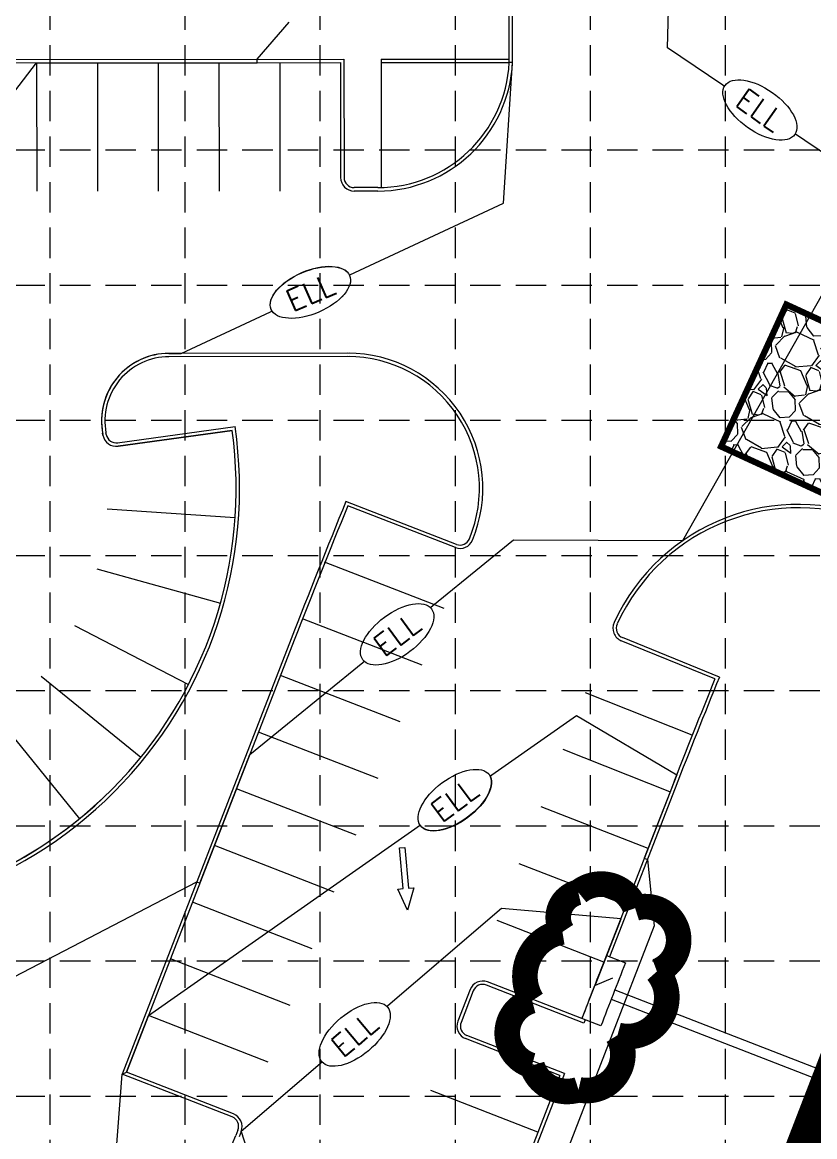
# Model space of a CAD drawing. Header units: feet. Extents: x -4510 to -3228, y -2167 to -1365.
# Drawn here: x -3833.3 to -3716, y -1911.6 to -1746.7 of the extents above; entities that cross this region are included whole.
import ezdxf
from ezdxf.enums import TextEntityAlignment as Align

# ---------------------------------------------------------------- set-up
doc = ezdxf.new("R2010")
doc.units = ezdxf.units.FT
doc.header["$LTSCALE"] = 40
doc.header["$MEASUREMENT"] = 0
doc.linetypes.add('HIDDEN', pattern=[0.375, 0.25, -0.125])
for name, color, linetype in [('GRID', 254, 'HIDDEN'), ('LEGEND', 7, 'CONTINUOUS'), ('P-PVMT', 3, 'CONTINUOUS'), ('P-STORM', 3, 'CONTINUOUS'), ('P-STRIPE', 1, 'CONTINUOUS'), ('PC', 43, 'CONTINUOUS'), ('SILT FENCE', 200, 'CONTINUOUS')]:
    doc.layers.add(name, color=color, linetype=linetype)
doc.styles.add('L80', font='simplex', dxfattribs={"height": 3.2})

msp = doc.modelspace()

# ---------------------------------------------------------------- hatches: boundary and pattern name
at = {"layer": 'LEGEND'}
h = msp.add_hatch(dxfattribs=at)
h.set_pattern_fill('GRAVEL', color=4, scale=9.241737, angle=-67.5513, style=0)
h.set_pattern_definition([(160.4615327, (-17807.3476, -1760.9416), (-105.10486831, 36.57011797), [1.2433463, -123.09151]), (117.4184327, (-17808.51933, -1760.5258), (50.889562869, -98.967976062), [2.1336214, -211.2284505]), (64.9591327, (-17809.50183, -1758.63185), (-58.665464964, -124.233282449), [1.504444, -148.940131]), (199.7224327, (-17813.0135, -1756.18296), (174.357264806, 62.038989674), [1.9429643, -192.3534316]), (225.2824327, (-17814.8425, -1756.83864), (84.851797294, 85.055356945), [1.9052303, -188.61806]), (289.7224327, (-17816.18304, -1758.19246), (-62.038989674, 174.357264806), [1.9429643, -192.3534316]), (330.1429327, (-17815.52736, -1760.02145), (-131.291311838, 75.74828052), [2.569471, -254.377419]), (4.7040327, (-17813.29893, -1761.30063), (212.614218183, 17.848408753), [2.425845, -240.1587474]), (53.8783327, (-17810.88126, -1761.1017), (82.806149216, 114.208594887), [1.9495444, -193.0051127]), (107.6851327, (-17809.732, -1759.5269), (30.2778649, -97.484538458), [2.225706, -109.0595495]), (154.8461327, (-17810.40813, -1757.4064), (-136.303720702, 63.677843375), [2.8783205, -284.953946]), (71.262833, (-17809.6052, -1764.67425), (26.54531541, 80.96401623), [0.982406, -97.2586]), (103.9179327, (-17809.2896, -1763.7439), (28.794339474, -118.096417693), [1.869021, -185.0335414]), (157.448733, (-17809.739, -1761.93), (-8.5414155, -3.5290195), [1.306976, -11.762809]), (135.647333, (-17808.9612, -1760.9084), (34.72792804, -35.64902076), [0.703832, -69.67914]), (224.250133, (-17809.4645, -1760.4163), (22.09522297, 19.12846822), [0.995363, -48.7729165]), (323.412533, (-17810.1775, -1761.1109), (27.66989516, -18.56617629), [1.616648, -52.271478]), (94.013833, (-17808.8794, -1762.0745), (-1.483361, -20.61184225), [1.1689966, -28.0559454]), (308.8382327, (-17811.51134, -1755.4623), (60.914367943, -74.82711836), [1.637636, -162.126362]), (2.7949327, (-17810.48434, -1756.7379), (-108.071616853, -4.653598673), [1.373886, -136.014416]), (225.647333, (-17807.1711, -1761.3687), (35.64902076, 34.72792804), [1.407655, -68.975317]), (276.0592327, (-17808.1552, -1762.37524), (-9.66601509, 96.00117716), [1.637636, -162.126362]), (271.892733, (-17816.807, -1757.6503), (-0.56230679, 49.76510287), [1.579228, -77.382211]), (227.2238327, (-17816.75486, -1759.2287), (76.310506793, 81.526211987), [1.3232134, -130.9983244]), (359.250133, (-17815.6773, -1764.9831), (49.76510362, 0.56225381), [1.407655, -68.975317]), (309.8027327, (-17814.2697, -1765.00155), (-80.042850646, 96.92233082), [1.5492016, -153.370546]), (1.892733, (-17817.4065, -1760.7978), (-49.76510287, -0.56230679), [0.789614, -78.171825]), (33.758633, (-17815.889, -1764.4706), (30.636648, 22.65746883), [0.471236, -46.652557]), (98.412533, (-17815.4972, -1764.2088), (2.04566075, -29.15325488), [1.9052303, -36.199422]), (118.4577327, (-17815.77594, -1762.32404), (43.831589948, -81.885110887), [1.765634, -174.797504]), (236.138833, (-17810.9462, -1761.4285), (13.55379893, 15.5994595), [1.332862, -31.988693]), (285.6059327, (-17811.68887, -1762.5353), (42.910416041, -152.2620788265), [2.327014, -230.373984]), (353.394133, (-17811.06285, -1764.7765), (-73.90596717, 9.462521837), [0.951492, -94.1980137]), (22.44873, (-17810.118, -1764.886), (5.0123945, 12.070431), [0.554504, -8.687233]), (52.7051327, (-17815.5903, -1762.04734), (-45.673855805, -58.868745217), [1.283899, -127.1064163]), (340.4615327, (-17814.81234, -1761.02596), (105.10486831, -36.57011797), [2.4866927, -121.8481636]), (292.44873, (-17812.469, -1761.858), (12.070431, -5.0123945), [2.4028517, -6.8388855]), (257.7535327, (-17811.5513, -1764.0784), (24.499800327, 110.11723896), [1.461248, -144.6634434]), (186.503333, (-17811.8612, -1765.5064), (-37.69467066, -5.574662), [1.3456154, -65.9352474]), (140.0947327, (-17813.1982, -1765.6588), (-152.465529209, 126.996598275), [2.1908924, -216.898709]), (107.8748327, (-17814.87886, -1764.25328), (-37.335872364, 114.567372475), [2.3178184, -229.463775])])
edge = h.paths.add_edge_path()
edge.add_line((-3678.91, -1839.22), (-3664.43, -1807.73))
edge.add_arc((-3669.68, -1805.32), 5.78, 245.3418, 335.3027, ccw=False)
edge.add_line((-3672.09, -1810.57), (-3720.19, -1788.45))
edge.add_line((-3720.19, -1788.45), (-3729.85, -1809.46))
edge.add_line((-3729.85, -1809.46), (-3681.75, -1831.56))
edge.add_arc((-3684.16, -1836.81), 5.78, -24.6973, 65.3418, ccw=False)

# ---------------------------------------------------------------- linework, layer by layer
at = {"layer": 'GRID', "color": 253, "linetype": 'HIDDEN', "ltscale": 0.45}
for p, q in [((-3829.24, -1385.57), (-3829.24, -2085.65)), ((-3809.24, -1385.57), (-3809.24, -2085.65)), ((-3749.24, -1385.57), (-3749.24, -2085.65)), ((-4489.24, -1765.57), (-3249.24, -1765.57)), ((-4489.24, -1805.57), (-3249.24, -1805.57)), ((-4489.24, -1825.57), (-3249.24, -1825.57)), ((-4489.24, -1845.57), (-3249.24, -1845.57)), ((-4489.24, -1885.57), (-3249.24, -1885.57)), ((-4489.24, -1905.57), (-3249.24, -1905.57))]:
    msp.add_line(p, q, dxfattribs=at)
at = {"layer": 'LEGEND', "color": 4, "const_width": 0.924}
msp.add_lwpolyline([(-3678.91, -1839.22), (-3664.43, -1807.73, -0.414014), (-3672.09, -1810.57), (-3720.19, -1788.45), (-3729.85, -1809.46), (-3681.75, -1831.56, -0.414413)], format="xyb", close=True, dxfattribs=at)
at = {"layer": 'LEGEND', "color": 170, "ltscale": 100, "const_width": 3.79}
msp.add_lwpolyline([(-3757.83, -1891.46, 0.520567), (-3757.83, -1891.46, 0.765195), (-3757.86, -1901.07, 0.417879), (-3750.96, -1904.63, 0.6649), (-3745.19, -1896.57, 0.744833), (-3739.35, -1887.13, 0.975642), (-3742.58, -1877.77, 0.520567), (-3751, -1875.42, 0.520567), (-3753.34, -1881.28, 0.540264), (-3757.83, -1891.46)], format="xyb", close=True, dxfattribs=at)
at = {"layer": 'P-PVMT', "color": 7, "ltscale": 0.25}
for p, q in [((-3761.22, -1752.63), (-3761.21, -1738.63)), ((-3760.72, -1752.63, 528), (-3760.71, -1738.63)), ((-3769.02, -1823.95), (-3785.39, -1817.59)), ((-3769.2, -1824.42), (-3785.11, -1818.23))]:
    msp.add_line(p, q, dxfattribs=at)
at = {"layer": 'P-PVMT', "color": 7}
for p, q in [((-3880.2, -1752.22), (-3785.7, -1752.15)), ((-3849.2, -1752.69), (-3786.2, -1752.65)), ((-3786.2, -1752.65), (-3786.18, -1769.65)), ((-3785.7, -1752.15), (-3785.68, -1769.65)), ((-3780.2, -1752.14), (-3761.22, -1752.13)), ((-3780.2, -1752.14), (-3780.18, -1771.09)), ((-3780.2, -1752.64), (-3761.19, -1752.63)), ((-3786.19, -1753.65), (-3786.18, -1769.65)), ((-3780.68, -1771.15), (-3784.18, -1771.15)), ((-3780.68, -1771.65), (-3784.18, -1771.65)), ((-3781.68, -1771.65), (-3783.68, -1771.65)), ((-3784.93, -1795.65), (-3811.6, -1795.67)), ((-3784.93, -1796.15), (-3811.6, -1796.17)), ((-3819.2, -1808.92), (-3801.82, -1806.52)), ((-3819.13, -1809.41), (-3802.25, -1807.08)), ((-3793.04, -1838.09), (-3817.9, -1902.05)), ((-3730.76, -1843.84), (-3744.63, -1838.2)), ((-3730.11, -1843.57), (-3744.44, -1837.74)), ((-3737.11, -1859.83), (-3750.45, -1894.12)), ((-3736.65, -1860.01), (-3746.35, -1884.96)), ((-3767.02, -1889.83), (-3768.83, -1894.49)), ((-3750.16, -1894.77), (-3764.61, -1889.16)), ((-3750.45, -1894.12), (-3764.43, -1888.69)), ((-3766.55, -1890.01), (-3768.36, -1894.67)), ((-3749.98, -1894.3), (-3750.16, -1894.77)), ((-3753.71, -1902.51), (-3767.69, -1897.08)), ((-3753.06, -1902.23), (-3767.51, -1896.61)), ((-3802.24, -1908.67), (-3818.55, -1902.33)), ((-3802.06, -1908.21), (-3817.9, -1902.05)), ((-3753.71, -1902.51), (-3773.27, -1952.84)), ((-3753.06, -1902.23), (-3772.99, -1953.49)), ((-3801.38, -1910.62), (-3801.69, -1911.41)), ((-3800.92, -1910.8), (-3801.23, -1911.59))]:
    msp.add_line(p, q, dxfattribs=at)
for points in [[(-3785.39, -1817.59, 0.004766), (-3793.51, -1837.93)], [(-3706.64, -1820.44, 0.406435), (-3745.69, -1835.51, 0.427224), (-3744.63, -1838.2)]]:
    msp.add_lwpolyline(points, format="xyb", dxfattribs=at)
msp.add_lwpolyline([(-3793.5, -1837.91), (-3818.55, -1902.33)], dxfattribs=at)
at = {"layer": 'P-PVMT', "color": 5}
msp.add_lwpolyline([(-3746.81, -1884.78), (-3744.02, -1885.88, 0.002303), (-3747.65, -1895.2), (-3750.45, -1894.12, -0.002303)], format="xyb", close=True, dxfattribs=at)
at = {"layer": 'P-PVMT', "color": 7}
for centre, radius, start, end in [((-3780.7, -1751.65), 19.5, 270.0409, 357.1013), ((-3780.7, -1751.65), 20, 270.0409, 357.1013), ((-3784.18, -1769.65), 2, 180.0409, 270.0409), ((-3784.18, -1769.65), 2, 180.0409, 270.0409), ((-3784.18, -1769.65), 1.5, 180.0409, 270.0409), ((-3811.59, -1805.67), 10, 90.0409, 191.3578), ((-3785.13, -1815.65), 20, 337.4871, 90.0396), ((-3811.59, -1805.67), 9.5, 90.0409, 190.71), ((-3785.13, -1815.65), 19.5, 337.4848, 90.0396), ((-3864.65, -1815.7), 63.5, 261.7669, 8.3149), ((-3864.65, -1815.7), 63, 262.2103, 7.8637), ((-3864.65, -1815.7), 44, 10.3556, 10.7097), ((-3819.4, -1807.43), 2, 190.3556, 277.8637), ((-3864.65, -1815.7), 44.5, 10.3556, 10.7097), ((-3819.4, -1807.43), 1.5, 190.3556, 277.8637), ((-2722.48, -2253.83), 1148.45, 157.71034, 158.77805), ((-3718.43, -1848.03), 29.5, 66.865, 155.3392), ((-3768.5, -1822.54), 2, 249.6776, 337.5802), ((-3768.5, -1822.54), 1.5, 249.8201, 337.5802), ((-3768.5, -1822.54), 2, 247.6929, 247.8354), ((-3743.88, -1836.35), 1.5, 155.3392, 247.8724), ((-2722.48, -2253.83), 1087.95, 157.84611, 158.77803), ((-2722.48, -2253.83), 1088.45, 157.87244, 158.77802), ((-3765.15, -1890.55), 2, 68.7565, 158.7565), ((-3765.15, -1890.55), 1.5, 68.7565, 158.7565), ((-3766.96, -1895.21), 2, 158.7565, 248.7565), ((-3766.96, -1895.21), 1.5, 158.7565, 248.7565), ((-3802.78, -1910.07), 1.5, 338.7565, 68.7565), ((-3802.78, -1910.07), 2, 338.7565, 68.7565), ((-3829.19, -1900.72), 29.5, 254.4083, 338.7565)]:
    msp.add_arc(centre, radius, start, end, dxfattribs=at)
at = {"layer": 'P-STORM', "color": 5}
msp.add_lwpolyline([(-3746.81, -1884.78), (-3744.02, -1885.88, 0.002303), (-3747.65, -1895.2), (-3750.45, -1894.12, -0.002303)], format="xyb", close=True, dxfattribs=at)
for points in [[(-3746.12, -1891.23), (-3710.14, -1905.2)], [(-3745.57, -1889.84), (-3709.59, -1903.8)]]:
    msp.add_lwpolyline(points, dxfattribs=at)
at = {"layer": 'P-STRIPE', "color": 7, "ltscale": 0.25}
for p, q in [((-3831.2, -1752.68), (-3831.18, -1771.68)), ((-3822.2, -1752.67), (-3822.18, -1771.67)), ((-3822.2, -1752.67), (-3822.18, -1771.67)), ((-3813.2, -1752.67), (-3813.18, -1771.67)), ((-3813.2, -1752.67), (-3813.18, -1771.67)), ((-3804.2, -1752.66), (-3804.18, -1771.66)), ((-3804.2, -1752.66), (-3804.18, -1771.66)), ((-3795.2, -1752.66), (-3795.18, -1771.66)), ((-3795.2, -1752.66), (-3795.18, -1771.66)), ((-3820.75, -1818.68), (-3801.8, -1819.96)), ((-3822.28, -1827.55), (-3803.98, -1832.66)), ((-3825.57, -1835.92), (-3808.7, -1844.65)), ((-3830.51, -1843.45), (-3815.76, -1855.43)), ((-3777.36, -1850.21), (-3795.07, -1843.33)), ((-3734.12, -1852.19), (-3749.92, -1845.92)), ((-3836.86, -1849.81), (-3824.85, -1864.54)), ((-3780.63, -1858.6), (-3798.33, -1851.72)), ((-3737.44, -1860.56), (-3753.24, -1854.28)), ((-3783.89, -1866.99), (-3801.6, -1860.11)), ((-3740.66, -1868.96), (-3756.51, -1862.8)), ((-3787.15, -1875.38), (-3804.86, -1868.49)), ((-3743.92, -1877.35), (-3759.77, -1871.19)), ((-3790.41, -1883.77), (-3808.12, -1876.88)), ((-3747.19, -1885.74), (-3763.03, -1879.58)), ((-3793.67, -1892.16), (-3811.38, -1885.27)), ((-3796.93, -1900.54), (-3814.64, -1893.66)), ((-3756.97, -1910.9), (-3772.81, -1904.74))]:
    msp.add_line(p, q, dxfattribs=at)
at = {"layer": 'PC', "color": 37}
for p, q in [((-3737.81, -1750.46, 527), (-3736.72, -1715.47, 527)), ((-3761.22, -1752.63, 528), (-3761.21, -1738.63, 528)), ((-3798.54, -1752.16, 529), (-3793.79, -1746.65, 529)), ((-3713.36, -1766.93, 527), (-3737.81, -1750.46, 527)), ((-3845.79, -1771.66, 529), (-3831.2, -1752.68, 529)), ((-3831.2, -1752.68, 529), (-3798.54, -1752.66, 529)), ((-3798.54, -1752.66, 529), (-3798.54, -1752.16, 529)), ((-3762.08, -1773.46, 528), (-3760.72, -1752.63, 528)), ((-3760.72, -1752.63, 528), (-3761.22, -1752.63, 528)), ((-3809.81, -1795.67, 528), (-3762.08, -1773.46, 528)), ((-3735.52, -1823.38, 527), (-3711.92, -1781.72, 527)), ((-3811.6, -1795.67, 528), (-3809.81, -1795.67, 528)), ((-3802.25, -1807.08, 528), (-3819.13, -1809.41, 528)), ((-3821.37, -1807.79, 528), (-3821.42, -1807.5, 528)), ((-3799.62, -1855.02, 527), (-3760.59, -1823.28, 527)), ((-3760.59, -1823.28, 527), (-3735.52, -1823.38, 527)), ((-3814.64, -1893.66, 526), (-3751.24, -1849.27, 526)), ((-3751.24, -1849.27, 526), (-3736.42, -1858.05, 526)), ((-3807.03, -1874.08, 527), (-3799.62, -1855.02, 527)), ((-3736.42, -1858.05, 526), (-3741.22, -1870.38, 526)), ((-3777.45, -1868.86), (-3776.66, -1868.79)), ((-3776.93, -1874.88), (-3777.45, -1868.86)), ((-3776.66, -1868.79), (-3776.14, -1874.81)), ((-3741.22, -1870.38, 526), (-3740.75, -1870.56, 526)), ((-3740.75, -1870.56, 526), (-3739.75, -1880.41, 526)), ((-3863.2, -1902.78, 527), (-3807.48, -1873.87, 527)), ((-3807.48, -1873.87, 527), (-3807.03, -1874.08, 527)), ((-3777.72, -1874.95), (-3776.93, -1874.88)), ((-3776.26, -1878.05), (-3777.72, -1874.95)), ((-3775.35, -1874.74), (-3776.26, -1878.05)), ((-3776.14, -1874.81), (-3775.35, -1874.74)), ((-3762.35, -1877.84, 525), (-3800.92, -1910.8, 525)), ((-3744.67, -1879.37, 525), (-3762.35, -1877.84, 525)), ((-3748.52, -1889.21, 525), (-3744.67, -1879.37, 525)), ((-3739.75, -1880.41, 526), (-3760.71, -1934.33, 526)), ((-3745.95, -1888.15, 525), (-3748.52, -1889.21, 525)), ((-3817.9, -1902.05, 526), (-3814.64, -1893.66, 526)), ((-3820.5, -1928.91, 526), (-3818.55, -1902.33, 526)), ((-3818.55, -1902.33, 526), (-3817.9, -1902.05, 526)), ((-3800.92, -1910.8, 525), (-3791.19, -1941.52, 525))]:
    msp.add_line(p, q, dxfattribs=at)
msp.add_lwpolyline([(-3776.26, -1878.05), (-3777.72, -1874.95), (-3776.93, -1874.88), (-3777.45, -1868.86), (-3776.66, -1868.79), (-3776.14, -1874.81), (-3775.35, -1874.74)], close=True, dxfattribs=at)
for centre, radius, start, end in [((-3811.59, -1805.67, 528), 10, 90.0409, 190.5417), ((-3864.65, -1815.7, 528), 63, 315.037, 7.8637), ((-3819.4, -1807.43, 528), 2, 190.3556, 277.8637), ((-3864.65, -1815.7, 528), 63, 265.0424, 315.037)]:
    msp.add_arc(centre, radius, start, end, dxfattribs=at)
at = {"layer": 'SILT FENCE', "const_width": 6}
msp.add_lwpolyline([(-3708.54, -1890.6), (-3719.72, -1919.55)], dxfattribs=at)

# ---------------------------------------------------------------- next in the draw order: wipeouts: each hides what was drawn before it
at = {"color": 37}
for points in [[(-3722.28, -1757.07), (-3722.52, -1756.9), (-3722.91, -1756.65), (-3723.18, -1756.49), (-3723.59, -1756.26), (-3723.93, -1756.09), (-3724.25, -1755.94), (-3724.71, -1755.74), (-3725.25, -1755.55), (-3725.81, -1755.39), (-3726.18, -1755.3), (-3726.62, -1755.23), (-3726.99, -1755.2), (-3727.31, -1755.19), (-3727.49, -1755.2), (-3727.71, -1755.22), (-3727.89, -1755.24), (-3728.07, -1755.28), (-3728.48, -1755.41), (-3728.78, -1755.56), (-3729.12, -1755.84), (-3729.23, -1755.96), (-3729.37, -1756.19), (-3729.54, -1756.65), (-3729.58, -1757), (-3729.56, -1757.44), (-3729.48, -1757.84), (-3729.39, -1758.15), (-3729.28, -1758.43), (-3729.13, -1758.75), (-3728.92, -1759.14), (-3728.68, -1759.53), (-3728.43, -1759.87), (-3728.13, -1760.25), (-3727.79, -1760.63), (-3727.41, -1761.02), (-3727.12, -1761.3), (-3726.69, -1761.66), (-3726.28, -1761.99), (-3725.95, -1762.23), (-3725.6, -1762.47), (-3725.08, -1762.79), (-3724.44, -1763.14), (-3724.11, -1763.31), (-3723.92, -1763.39), (-3723.43, -1763.6), (-3722.89, -1763.79), (-3722.41, -1763.93), (-3721.98, -1764.02), (-3721.48, -1764.09), (-3720.97, -1764.12), (-3720.5, -1764.1), (-3720.07, -1764.02), (-3719.43, -1763.76), (-3719.08, -1763.48), (-3718.97, -1763.36), (-3718.74, -1762.95), (-3718.66, -1762.67), (-3718.62, -1762.32), (-3718.66, -1761.76), (-3718.72, -1761.47), (-3718.83, -1761.11), (-3718.95, -1760.83), (-3719.04, -1760.63), (-3719.31, -1760.12), (-3719.51, -1759.81), (-3719.89, -1759.3), (-3720.09, -1759.04), (-3720.31, -1758.8), (-3720.52, -1758.57), (-3720.78, -1758.31), (-3720.97, -1758.13), (-3721.24, -1757.88), (-3721.48, -1757.68), (-3721.64, -1757.55), (-3721.93, -1757.32), (-3722.13, -1757.17)], [(-3791.91, -1783.72), (-3792.17, -1783.83), (-3792.59, -1784.04), (-3792.87, -1784.18), (-3793.28, -1784.41), (-3793.61, -1784.61), (-3793.91, -1784.81), (-3794.31, -1785.09), (-3794.76, -1785.45), (-3795.19, -1785.85), (-3795.46, -1786.12), (-3795.74, -1786.45), (-3795.97, -1786.76), (-3796.14, -1787.02), (-3796.23, -1787.17), (-3796.33, -1787.37), (-3796.4, -1787.54), (-3796.47, -1787.72), (-3796.57, -1788.13), (-3796.6, -1788.47), (-3796.54, -1788.9), (-3796.49, -1789.06), (-3796.38, -1789.3), (-3796.07, -1789.68), (-3795.79, -1789.9), (-3795.4, -1790.11), (-3795.02, -1790.26), (-3794.71, -1790.34), (-3794.41, -1790.39), (-3794.07, -1790.44), (-3793.63, -1790.46), (-3793.17, -1790.45), (-3792.74, -1790.42), (-3792.26, -1790.37), (-3791.77, -1790.28), (-3791.24, -1790.16), (-3790.84, -1790.05), (-3790.31, -1789.88), (-3789.82, -1789.7), (-3789.43, -1789.55), (-3789.05, -1789.38), (-3788.5, -1789.1), (-3787.86, -1788.74), (-3787.56, -1788.55), (-3787.38, -1788.43), (-3786.95, -1788.12), (-3786.51, -1787.76), (-3786.13, -1787.42), (-3785.83, -1787.11), (-3785.51, -1786.72), (-3785.21, -1786.3), (-3784.99, -1785.88), (-3784.83, -1785.48), (-3784.72, -1784.8), (-3784.77, -1784.35), (-3784.82, -1784.2), (-3785.05, -1783.79), (-3785.24, -1783.57), (-3785.51, -1783.35), (-3786.01, -1783.09), (-3786.29, -1783), (-3786.66, -1782.9), (-3786.96, -1782.85), (-3787.18, -1782.82), (-3787.75, -1782.79), (-3788.12, -1782.8), (-3788.76, -1782.85), (-3789.08, -1782.89), (-3789.4, -1782.95), (-3789.71, -1783.01), (-3790.07, -1783.09), (-3790.32, -1783.16), (-3790.67, -1783.26), (-3790.97, -1783.36), (-3791.16, -1783.42), (-3791.5, -1783.55), (-3791.74, -1783.65)], [(-3779.7, -1834.72), (-3779.93, -1834.89), (-3780.3, -1835.18), (-3780.53, -1835.39), (-3780.88, -1835.71), (-3781.15, -1835.97), (-3781.4, -1836.24), (-3781.72, -1836.61), (-3782.08, -1837.06), (-3782.41, -1837.54), (-3782.6, -1837.87), (-3782.81, -1838.26), (-3782.96, -1838.61), (-3783.06, -1838.91), (-3783.11, -1839.07), (-3783.16, -1839.29), (-3783.2, -1839.47), (-3783.22, -1839.66), (-3783.22, -1840.08), (-3783.17, -1840.42), (-3783.02, -1840.83), (-3782.93, -1840.97), (-3782.77, -1841.17), (-3782.38, -1841.48), (-3782.06, -1841.63), (-3781.63, -1841.75), (-3781.23, -1841.8), (-3780.9, -1841.8), (-3780.6, -1841.79), (-3780.26, -1841.75), (-3779.82, -1841.67), (-3779.38, -1841.56), (-3778.97, -1841.44), (-3778.51, -1841.27), (-3778.05, -1841.07), (-3777.57, -1840.83), (-3777.21, -1840.64), (-3776.73, -1840.35), (-3776.29, -1840.06), (-3775.95, -1839.82), (-3775.62, -1839.57), (-3775.15, -1839.18), (-3774.61, -1838.68), (-3774.36, -1838.42), (-3774.21, -1838.26), (-3773.87, -1837.86), (-3773.52, -1837.41), (-3773.23, -1836.99), (-3773.01, -1836.62), (-3772.78, -1836.17), (-3772.59, -1835.69), (-3772.47, -1835.23), (-3772.4, -1834.81), (-3772.45, -1834.11), (-3772.61, -1833.69), (-3772.69, -1833.56), (-3773.01, -1833.21), (-3773.25, -1833.04), (-3773.56, -1832.89), (-3774.11, -1832.75), (-3774.4, -1832.72), (-3774.78, -1832.71), (-3775.09, -1832.73), (-3775.3, -1832.76), (-3775.87, -1832.86), (-3776.23, -1832.95), (-3776.83, -1833.14), (-3777.14, -1833.26), (-3777.44, -1833.39), (-3777.73, -1833.52), (-3778.05, -1833.68), (-3778.29, -1833.81), (-3778.6, -1833.99), (-3778.87, -1834.15), (-3779.04, -1834.26), (-3779.35, -1834.46), (-3779.56, -1834.61)], [(-3771.15, -1859.27), (-3771.38, -1859.45), (-3771.74, -1859.74), (-3771.98, -1859.95), (-3772.33, -1860.27), (-3772.59, -1860.53), (-3772.84, -1860.79), (-3773.16, -1861.16), (-3773.52, -1861.62), (-3773.85, -1862.1), (-3774.05, -1862.43), (-3774.25, -1862.82), (-3774.4, -1863.17), (-3774.51, -1863.46), (-3774.56, -1863.63), (-3774.61, -1863.85), (-3774.64, -1864.03), (-3774.66, -1864.22), (-3774.67, -1864.64), (-3774.62, -1864.97), (-3774.46, -1865.39), (-3774.38, -1865.52), (-3774.21, -1865.73), (-3773.82, -1866.04), (-3773.51, -1866.19), (-3773.08, -1866.3), (-3772.67, -1866.35), (-3772.35, -1866.36), (-3772.05, -1866.35), (-3771.71, -1866.31), (-3771.27, -1866.23), (-3770.82, -1866.12), (-3770.41, -1865.99), (-3769.96, -1865.83), (-3769.5, -1865.63), (-3769.01, -1865.39), (-3768.65, -1865.2), (-3768.17, -1864.91), (-3767.73, -1864.62), (-3767.39, -1864.38), (-3767.07, -1864.13), (-3766.59, -1863.73), (-3766.06, -1863.24), (-3765.8, -1862.97), (-3765.66, -1862.82), (-3765.31, -1862.42), (-3764.96, -1861.97), (-3764.68, -1861.55), (-3764.45, -1861.18), (-3764.22, -1860.72), (-3764.04, -1860.25), (-3763.91, -1859.79), (-3763.85, -1859.36), (-3763.9, -1858.67), (-3764.05, -1858.25), (-3764.14, -1858.11), (-3764.45, -1857.76), (-3764.69, -1857.6), (-3765.01, -1857.45), (-3765.55, -1857.31), (-3765.85, -1857.28), (-3766.22, -1857.27), (-3766.53, -1857.29), (-3766.75, -1857.32), (-3767.31, -1857.42), (-3767.67, -1857.51), (-3768.28, -1857.7), (-3768.58, -1857.82), (-3768.89, -1857.95), (-3769.17, -1858.08), (-3769.5, -1858.24), (-3769.73, -1858.37), (-3770.05, -1858.55), (-3770.31, -1858.71), (-3770.49, -1858.82), (-3770.79, -1859.02), (-3771, -1859.17)], [(-3786.14, -1894.02), (-3786.36, -1894.21), (-3786.71, -1894.52), (-3786.93, -1894.74), (-3787.26, -1895.08), (-3787.52, -1895.36), (-3787.75, -1895.63), (-3788.05, -1896.02), (-3788.38, -1896.5), (-3788.68, -1897), (-3788.86, -1897.33), (-3789.04, -1897.74), (-3789.17, -1898.09), (-3789.26, -1898.39), (-3789.3, -1898.57), (-3789.34, -1898.78), (-3789.36, -1898.97), (-3789.37, -1899.15), (-3789.35, -1899.58), (-3789.28, -1899.91), (-3789.11, -1900.31), (-3789.01, -1900.44), (-3788.84, -1900.64), (-3788.43, -1900.92), (-3788.11, -1901.05), (-3787.67, -1901.15), (-3787.26, -1901.18), (-3786.94, -1901.17), (-3786.64, -1901.14), (-3786.3, -1901.08), (-3785.87, -1900.97), (-3785.43, -1900.84), (-3785.03, -1900.69), (-3784.59, -1900.5), (-3784.14, -1900.27), (-3783.66, -1900.01), (-3783.32, -1899.79), (-3782.85, -1899.48), (-3782.43, -1899.17), (-3782.11, -1898.91), (-3781.79, -1898.64), (-3781.34, -1898.22), (-3780.84, -1897.69), (-3780.6, -1897.41), (-3780.46, -1897.25), (-3780.14, -1896.83), (-3779.81, -1896.36), (-3779.55, -1895.93), (-3779.35, -1895.54), (-3779.15, -1895.08), (-3778.99, -1894.6), (-3778.89, -1894.13), (-3778.85, -1893.7), (-3778.94, -1893.01), (-3779.12, -1892.6), (-3779.21, -1892.47), (-3779.55, -1892.14), (-3779.79, -1891.98), (-3780.12, -1891.85), (-3780.67, -1891.75), (-3780.96, -1891.73), (-3781.34, -1891.75), (-3781.65, -1891.78), (-3781.86, -1891.82), (-3782.42, -1891.95), (-3782.77, -1892.06), (-3783.37, -1892.29), (-3783.67, -1892.42), (-3783.96, -1892.57), (-3784.24, -1892.72), (-3784.55, -1892.9), (-3784.78, -1893.03), (-3785.09, -1893.23), (-3785.34, -1893.41), (-3785.51, -1893.53), (-3785.8, -1893.75), (-3786, -1893.91)]]:
    msp.add_wipeout(points, dxfattribs=at).translate(0, 0, 388).dxf.layer = 'PC'

# ---------------------------------------------------------------- next in the draw order: linework, layer by layer
at = {"layer": 'PC', "color": 37}
for centre, major_axis in [((-3724.1, -1759.66, 388), (5.17, -3.64)), ((-3790.66, -1786.63, 388), (5.81, 2.5)), ((-3777.81, -1837.26, 388), (5.08, 3.77)), ((-3769.26, -1861.82, 388), (5.08, 3.77)), ((-3784.11, -1896.45, 388), (4.86, 4.05))]:
    msp.add_ellipse(centre, major_axis=major_axis, ratio=0.501048, dxfattribs=at)

# ---------------------------------------------------------------- next in the draw order: texts
at = {"layer": 'PC', "color": 37, "style": 'L80'}
for rotation, p in [(324.8928, (-3724.1, -1759.66, 388)), (23.2847, (-3790.66, -1786.63, 388)), (36.5799, (-3777.81, -1837.26, 388)), (36.5799, (-3769.26, -1861.82, 388)), (39.817, (-3784.11, -1896.45, 388))]:
    msp.add_attdef('ELL', text='', height=3.2, rotation=rotation, dxfattribs=at).set_placement(p, align=Align.MIDDLE_CENTER)

# ---------------------------------------------------------------- next in the draw order: wipeouts: each hides what was drawn before it
at = {"color": 37}
for points, z in [([(-3722.28, -1757.07), (-3722.52, -1756.9), (-3722.91, -1756.65), (-3723.18, -1756.49), (-3723.59, -1756.26), (-3723.93, -1756.09), (-3724.25, -1755.94), (-3724.71, -1755.74), (-3725.25, -1755.55), (-3725.81, -1755.39), (-3726.18, -1755.3), (-3726.62, -1755.23), (-3726.99, -1755.2), (-3727.31, -1755.19), (-3727.49, -1755.2), (-3727.71, -1755.22), (-3727.89, -1755.24), (-3728.07, -1755.28), (-3728.48, -1755.41), (-3728.78, -1755.56), (-3729.12, -1755.84), (-3729.23, -1755.96), (-3729.37, -1756.19), (-3729.54, -1756.65), (-3729.58, -1757), (-3729.56, -1757.44), (-3729.48, -1757.84), (-3729.39, -1758.15), (-3729.28, -1758.43), (-3729.13, -1758.75), (-3728.92, -1759.14), (-3728.68, -1759.53), (-3728.43, -1759.87), (-3728.13, -1760.25), (-3727.79, -1760.63), (-3727.41, -1761.02), (-3727.12, -1761.3), (-3726.69, -1761.66), (-3726.28, -1761.99), (-3725.95, -1762.23), (-3725.6, -1762.47), (-3725.08, -1762.79), (-3724.44, -1763.14), (-3724.11, -1763.31), (-3723.92, -1763.39), (-3723.43, -1763.6), (-3722.89, -1763.79), (-3722.41, -1763.93), (-3721.98, -1764.02), (-3721.48, -1764.09), (-3720.97, -1764.12), (-3720.5, -1764.1), (-3720.07, -1764.02), (-3719.43, -1763.76), (-3719.08, -1763.48), (-3718.97, -1763.36), (-3718.74, -1762.95), (-3718.66, -1762.67), (-3718.62, -1762.32), (-3718.66, -1761.76), (-3718.72, -1761.47), (-3718.83, -1761.11), (-3718.95, -1760.83), (-3719.04, -1760.63), (-3719.31, -1760.12), (-3719.51, -1759.81), (-3719.89, -1759.3), (-3720.09, -1759.04), (-3720.31, -1758.8), (-3720.52, -1758.57), (-3720.78, -1758.31), (-3720.97, -1758.13), (-3721.24, -1757.88), (-3721.48, -1757.68), (-3721.64, -1757.55), (-3721.93, -1757.32), (-3722.13, -1757.17)], 388), ([(-3791.91, -1783.75), (-3792.17, -1783.87), (-3792.59, -1784.07), (-3792.87, -1784.22), (-3793.28, -1784.45), (-3793.61, -1784.64), (-3793.91, -1784.84), (-3794.31, -1785.12), (-3794.76, -1785.49), (-3795.19, -1785.88), (-3795.45, -1786.15), (-3795.74, -1786.49), (-3795.97, -1786.79), (-3796.14, -1787.05), (-3796.23, -1787.21), (-3796.33, -1787.4), (-3796.4, -1787.57), (-3796.47, -1787.75), (-3796.57, -1788.16), (-3796.6, -1788.5), (-3796.54, -1788.93), (-3796.49, -1789.09), (-3796.38, -1789.33), (-3796.07, -1789.71), (-3795.79, -1789.93), (-3795.4, -1790.15), (-3795.02, -1790.29), (-3794.71, -1790.37), (-3794.41, -1790.43), (-3794.07, -1790.47), (-3793.62, -1790.49), (-3793.17, -1790.49), (-3792.74, -1790.46), (-3792.26, -1790.4), (-3791.77, -1790.31), (-3791.24, -1790.19), (-3790.84, -1790.09), (-3790.31, -1789.92), (-3789.82, -1789.74), (-3789.43, -1789.58), (-3789.05, -1789.41), (-3788.5, -1789.14), (-3787.86, -1788.78), (-3787.56, -1788.58), (-3787.38, -1788.46), (-3786.95, -1788.15), (-3786.51, -1787.79), (-3786.13, -1787.45), (-3785.83, -1787.14), (-3785.51, -1786.75), (-3785.21, -1786.34), (-3784.99, -1785.92), (-3784.83, -1785.52), (-3784.72, -1784.83), (-3784.77, -1784.39), (-3784.82, -1784.23), (-3785.05, -1783.82), (-3785.24, -1783.6), (-3785.51, -1783.39), (-3786.01, -1783.13), (-3786.29, -1783.03), (-3786.66, -1782.93), (-3786.96, -1782.88), (-3787.18, -1782.86), (-3787.75, -1782.82), (-3788.12, -1782.83), (-3788.76, -1782.88), (-3789.08, -1782.92), (-3789.4, -1782.98), (-3789.71, -1783.04), (-3790.07, -1783.12), (-3790.32, -1783.19), (-3790.67, -1783.29), (-3790.97, -1783.39), (-3791.16, -1783.46), (-3791.5, -1783.58), (-3791.74, -1783.68)], 388), ([(-3779.7, -1834.72), (-3779.93, -1834.89), (-3780.3, -1835.18), (-3780.53, -1835.39), (-3780.88, -1835.71), (-3781.15, -1835.97), (-3781.4, -1836.24), (-3781.72, -1836.61), (-3782.08, -1837.06), (-3782.41, -1837.54), (-3782.6, -1837.87), (-3782.81, -1838.26), (-3782.96, -1838.61), (-3783.06, -1838.91), (-3783.11, -1839.07), (-3783.16, -1839.29), (-3783.2, -1839.47), (-3783.22, -1839.66), (-3783.22, -1840.08), (-3783.17, -1840.42), (-3783.02, -1840.83), (-3782.93, -1840.97), (-3782.77, -1841.17), (-3782.38, -1841.48), (-3782.06, -1841.63), (-3781.63, -1841.75), (-3781.23, -1841.8), (-3780.9, -1841.8), (-3780.6, -1841.79), (-3780.26, -1841.75), (-3779.82, -1841.67), (-3779.38, -1841.56), (-3778.97, -1841.44), (-3778.51, -1841.27), (-3778.05, -1841.07), (-3777.57, -1840.83), (-3777.21, -1840.64), (-3776.73, -1840.35), (-3776.29, -1840.06), (-3775.95, -1839.82), (-3775.62, -1839.57), (-3775.15, -1839.18), (-3774.61, -1838.68), (-3774.36, -1838.42), (-3774.21, -1838.26), (-3773.87, -1837.86), (-3773.52, -1837.41), (-3773.23, -1836.99), (-3773.01, -1836.62), (-3772.78, -1836.17), (-3772.59, -1835.69), (-3772.47, -1835.23), (-3772.4, -1834.81), (-3772.45, -1834.11), (-3772.61, -1833.69), (-3772.69, -1833.56), (-3773.01, -1833.21), (-3773.25, -1833.04), (-3773.56, -1832.89), (-3774.11, -1832.75), (-3774.4, -1832.72), (-3774.78, -1832.71), (-3775.09, -1832.73), (-3775.3, -1832.76), (-3775.87, -1832.86), (-3776.23, -1832.95), (-3776.83, -1833.14), (-3777.14, -1833.26), (-3777.44, -1833.39), (-3777.73, -1833.52), (-3778.05, -1833.68), (-3778.29, -1833.81), (-3778.6, -1833.99), (-3778.87, -1834.15), (-3779.04, -1834.26), (-3779.35, -1834.46), (-3779.56, -1834.61)], 388), ([(-3771.18, -1859.24), (-3771.41, -1859.42), (-3771.78, -1859.71), (-3772.02, -1859.92), (-3772.36, -1860.24), (-3772.63, -1860.5), (-3772.88, -1860.76), (-3773.2, -1861.13), (-3773.56, -1861.59), (-3773.89, -1862.07), (-3774.08, -1862.39), (-3774.29, -1862.79), (-3774.44, -1863.13), (-3774.54, -1863.43), (-3774.59, -1863.6), (-3774.64, -1863.81), (-3774.68, -1864), (-3774.7, -1864.18), (-3774.7, -1864.61), (-3774.65, -1864.94), (-3774.5, -1865.35), (-3774.41, -1865.49), (-3774.25, -1865.7), (-3773.86, -1866), (-3773.54, -1866.15), (-3773.11, -1866.27), (-3772.71, -1866.32), (-3772.38, -1866.33), (-3772.09, -1866.32), (-3771.74, -1866.28), (-3771.3, -1866.2), (-3770.86, -1866.09), (-3770.45, -1865.96), (-3770, -1865.79), (-3769.54, -1865.6), (-3769.05, -1865.36), (-3768.69, -1865.16), (-3768.21, -1864.87), (-3767.77, -1864.59), (-3767.43, -1864.35), (-3767.1, -1864.09), (-3766.63, -1863.7), (-3766.09, -1863.2), (-3765.84, -1862.94), (-3765.69, -1862.79), (-3765.35, -1862.39), (-3765, -1861.93), (-3764.71, -1861.52), (-3764.49, -1861.14), (-3764.26, -1860.69), (-3764.07, -1860.22), (-3763.95, -1859.76), (-3763.89, -1859.33), (-3763.93, -1858.64), (-3764.09, -1858.22), (-3764.17, -1858.08), (-3764.49, -1857.73), (-3764.73, -1857.57), (-3765.04, -1857.42), (-3765.59, -1857.28), (-3765.88, -1857.25), (-3766.26, -1857.24), (-3766.57, -1857.26), (-3766.79, -1857.28), (-3767.35, -1857.38), (-3767.71, -1857.47), (-3768.32, -1857.67), (-3768.62, -1857.79), (-3768.92, -1857.91), (-3769.21, -1858.05), (-3769.53, -1858.21), (-3769.77, -1858.33), (-3770.09, -1858.51), (-3770.35, -1858.67), (-3770.52, -1858.78), (-3770.83, -1858.99), (-3771.04, -1859.14)], 526), ([(-3786.14, -1894.02), (-3786.36, -1894.21), (-3786.71, -1894.52), (-3786.93, -1894.74), (-3787.26, -1895.08), (-3787.52, -1895.36), (-3787.75, -1895.63), (-3788.05, -1896.02), (-3788.38, -1896.5), (-3788.68, -1897), (-3788.86, -1897.33), (-3789.04, -1897.74), (-3789.17, -1898.09), (-3789.26, -1898.39), (-3789.3, -1898.57), (-3789.34, -1898.78), (-3789.36, -1898.97), (-3789.37, -1899.15), (-3789.35, -1899.58), (-3789.28, -1899.91), (-3789.11, -1900.31), (-3789.01, -1900.44), (-3788.84, -1900.64), (-3788.43, -1900.92), (-3788.11, -1901.05), (-3787.67, -1901.15), (-3787.26, -1901.18), (-3786.94, -1901.17), (-3786.64, -1901.14), (-3786.3, -1901.08), (-3785.87, -1900.97), (-3785.43, -1900.84), (-3785.03, -1900.69), (-3784.59, -1900.5), (-3784.14, -1900.27), (-3783.66, -1900.01), (-3783.32, -1899.79), (-3782.85, -1899.48), (-3782.43, -1899.17), (-3782.11, -1898.91), (-3781.79, -1898.64), (-3781.34, -1898.22), (-3780.84, -1897.69), (-3780.6, -1897.41), (-3780.46, -1897.25), (-3780.14, -1896.83), (-3779.81, -1896.36), (-3779.55, -1895.93), (-3779.35, -1895.54), (-3779.15, -1895.08), (-3778.99, -1894.6), (-3778.89, -1894.13), (-3778.85, -1893.7), (-3778.94, -1893.01), (-3779.12, -1892.6), (-3779.21, -1892.47), (-3779.55, -1892.14), (-3779.79, -1891.98), (-3780.12, -1891.85), (-3780.67, -1891.75), (-3780.96, -1891.73), (-3781.34, -1891.75), (-3781.65, -1891.78), (-3781.86, -1891.82), (-3782.42, -1891.95), (-3782.77, -1892.06), (-3783.37, -1892.29), (-3783.67, -1892.42), (-3783.96, -1892.57), (-3784.24, -1892.72), (-3784.55, -1892.9), (-3784.78, -1893.03), (-3785.09, -1893.23), (-3785.34, -1893.41), (-3785.51, -1893.53), (-3785.8, -1893.75), (-3786, -1893.91)], 388)]:
    msp.add_wipeout(points, dxfattribs=at).translate(0, 0, z).dxf.layer = 'PC'

# ---------------------------------------------------------------- next in the draw order: linework, layer by layer
at = {"layer": 'GRID', "color": 253, "linetype": 'HIDDEN', "ltscale": 0.45}
for p, q in [((-3789.24, -1385.57), (-3789.24, -2085.65)), ((-3769.24, -1385.57), (-3769.24, -2085.65)), ((-3729.24, -1385.57), (-3729.24, -2085.65)), ((-4489.24, -1785.57), (-3249.24, -1785.57)), ((-4489.24, -1865.57), (-3249.24, -1865.57))]:
    msp.add_line(p, q, dxfattribs=at)
at = {"layer": 'P-STRIPE', "color": 7, "ltscale": 0.25}
for p, q in [((-3770.84, -1833.44), (-3788.55, -1826.55)), ((-3774.1, -1841.83), (-3791.81, -1834.94))]:
    msp.add_line(p, q, dxfattribs=at)
at = {"layer": 'PC', "color": 37}
for centre, major_axis in [((-3724.1, -1759.66, 388), (5.17, -3.64)), ((-3790.66, -1786.66, 388), (5.81, 2.5)), ((-3777.81, -1837.26, 388), (5.08, 3.77)), ((-3769.29, -1861.78, 526), (5.08, 3.77)), ((-3784.11, -1896.45, 388), (4.86, 4.05))]:
    msp.add_ellipse(centre, major_axis=major_axis, ratio=0.501048, dxfattribs=at)

# ---------------------------------------------------------------- next in the draw order: texts
at = {"layer": 'PC', "color": 37, "style": 'L80'}
for rotation, p in [(324.8928, (-3724.1, -1759.66, 388)), (23.2847, (-3790.66, -1786.66, 388)), (36.5799, (-3777.81, -1837.26, 388)), (36.5799, (-3769.29, -1861.78, 526)), (39.817, (-3784.11, -1896.45, 388))]:
    msp.add_attdef('ELL', text='', height=3.2, rotation=rotation, dxfattribs=at).set_placement(p, align=Align.MIDDLE_CENTER)

doc.saveas('drawing.dxf')
